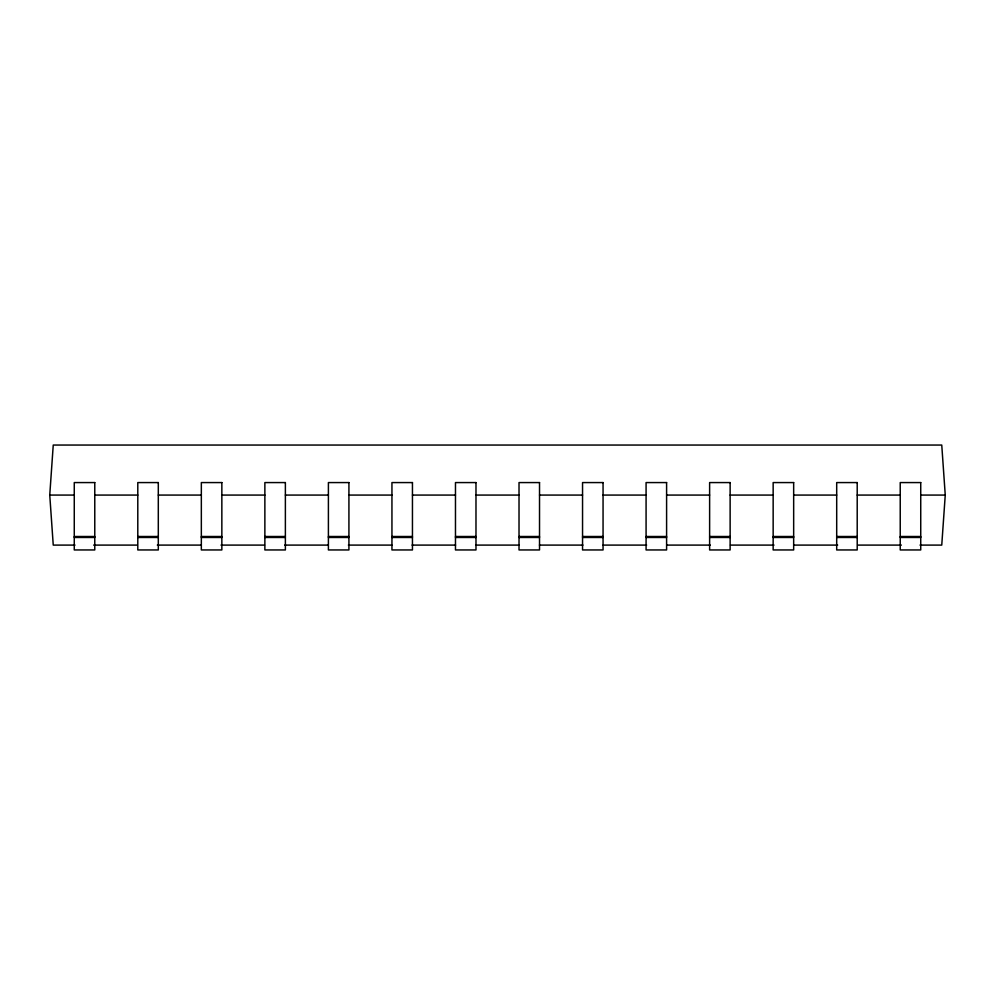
<?xml version="1.0" encoding="UTF-8"?>
<svg xmlns="http://www.w3.org/2000/svg" width="995" height="995" viewBox="0 0 995 995"><rect width="100%" height="100%" fill="white"/><g stroke="black" fill="none" stroke-linecap="round" stroke-linejoin="round"><path stroke-width="1.49" d="M74.998 545.098L53.245 545.098L49.75 495.075L53.245 445.051L941.755 445.051L945.25 495.075L941.755 545.098L920.002 545.098M49.75 495.075L74.264 495.075M94.774 495.075L137.795 495.075M158.304 495.075L201.338 495.075M221.848 495.075L264.869 495.075M285.378 495.075L328.4 495.075M348.922 495.075L391.943 495.075M412.452 495.075L455.474 495.075M475.983 495.075L519.017 495.075M539.526 495.075L582.548 495.075M603.057 495.075L646.078 495.075M666.6 495.075L709.622 495.075M730.131 495.075L773.152 495.075M793.662 495.075L836.695 495.075M857.205 495.075L900.226 495.075M920.736 495.075L945.25 495.075M74.264 536.504L94.774 536.504M137.795 536.504L158.304 536.504M201.338 536.504L221.848 536.504M264.869 536.504L285.378 536.504M328.4 536.504L348.922 536.504M391.943 536.504L412.452 536.504M455.474 536.504L475.983 536.504M519.017 536.504L539.526 536.504M582.548 536.504L603.057 536.504M646.078 536.504L666.6 536.504M709.622 536.504L730.131 536.504M773.152 536.504L793.662 536.504M836.695 536.504L857.205 536.504M900.226 536.504L920.736 536.504M74.264 537.474L94.774 537.474M137.795 537.474L158.304 537.474M201.338 537.474L221.848 537.474M264.869 537.474L285.378 537.474M328.4 537.474L348.922 537.474M391.943 537.474L412.452 537.474M455.474 537.474L475.983 537.474M519.017 537.474L539.526 537.474M582.548 537.474L603.057 537.474M646.078 537.474L666.6 537.474M709.622 537.474L730.131 537.474M773.152 537.474L793.662 537.474M836.695 537.474L857.205 537.474M900.226 537.474L920.736 537.474M93.629 545.098L137.123 545.098M157.322 545.098L200.816 545.098M221.002 545.098L264.496 545.098M284.694 545.098L328.188 545.098M348.374 545.098L391.868 545.098M412.067 545.098L455.561 545.098M475.759 545.098L519.241 545.098M539.439 545.098L582.933 545.098M603.132 545.098L646.626 545.098M666.812 545.098L710.306 545.098M730.504 545.098L773.998 545.098M794.184 545.098L837.678 545.098M857.877 545.098L901.37 545.098M94.774 482.575L74.264 482.575L74.264 549.949L94.774 549.949L94.774 482.575M158.304 482.575L137.795 482.575L137.795 549.949L158.304 549.949L158.304 482.575M221.848 482.575L201.338 482.575L201.338 549.949L221.848 549.949L221.848 482.575M285.378 482.575L264.869 482.575L264.869 549.949L285.378 549.949L285.378 482.575M348.922 482.575L328.4 482.575L328.4 549.949L348.922 549.949L348.922 482.575M412.452 482.575L391.943 482.575L391.943 549.949L412.452 549.949L412.452 482.575M475.983 482.575L455.474 482.575L455.474 549.949L475.983 549.949L475.983 482.575M539.526 482.575L519.017 482.575L519.017 549.949L539.526 549.949L539.526 482.575M603.057 482.575L582.548 482.575L582.548 549.949L603.057 549.949L603.057 482.575M666.6 482.575L646.078 482.575L646.078 549.949L666.6 549.949L666.6 482.575M730.131 482.575L709.622 482.575L709.622 549.949L730.131 549.949L730.131 482.575M793.662 482.575L773.152 482.575L773.152 549.949L793.662 549.949L793.662 482.575M857.205 482.575L836.695 482.575L836.695 549.949L857.205 549.949L857.205 482.575M920.736 482.575L900.226 482.575L900.226 549.949L920.736 549.949L920.736 482.575"/></g></svg>
